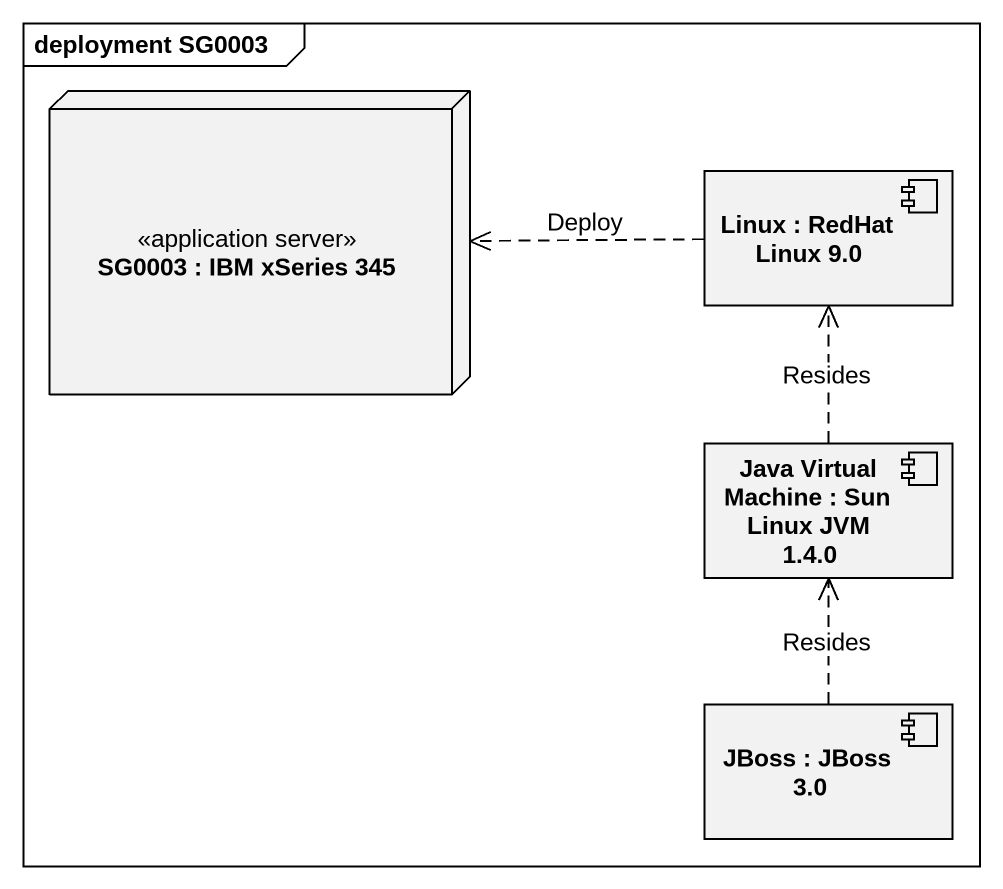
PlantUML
@startuml
mainframe deployment SG0003
node "SG0003 : IBM xSeries 345" as SG0003 <<application server>>
component "Linux : RedHat Linux 9.0" as Linux
component "Java Virtual Machine : Sun Linux JVM 1.4.0" as Java_Virtual_Machine
component "JBoss : JBoss 3.0" as JBoss
Linux .left.> SG0003 : Deploy
Java_Virtual_Machine .up.> Linux : Resides
JBoss .up.> Java_Virtual_Machine : Resides
@enduml
